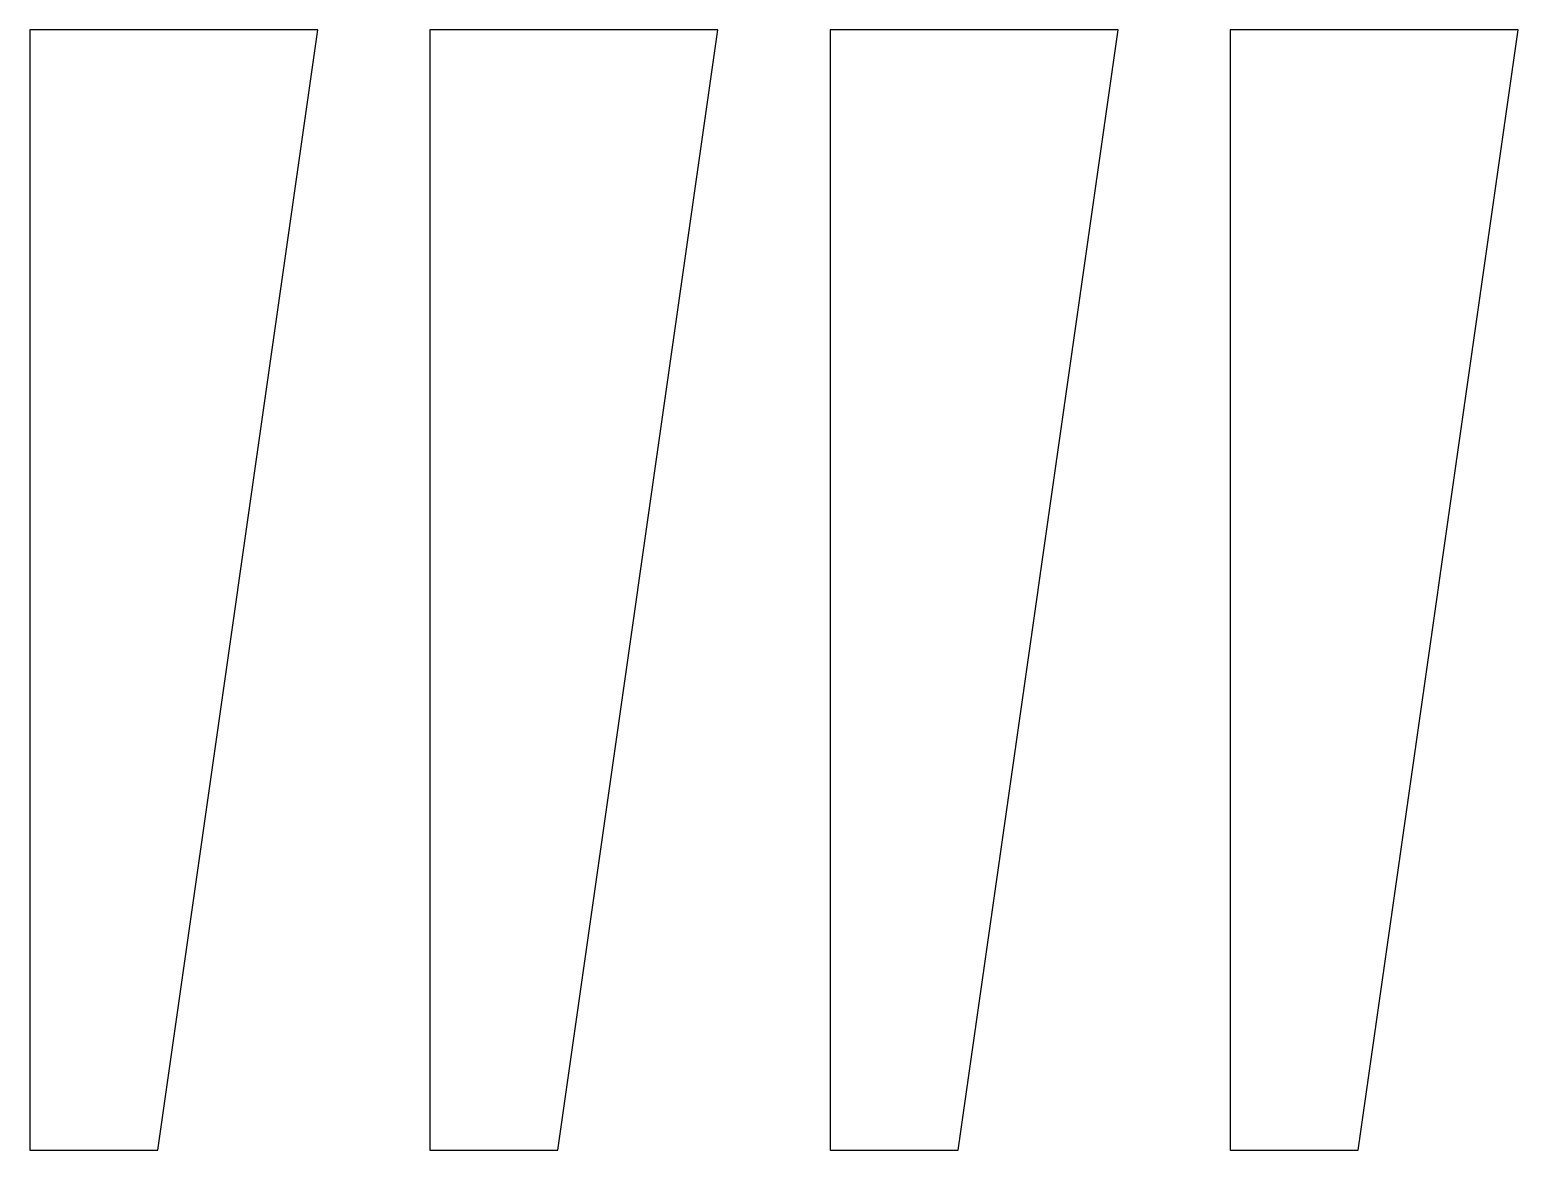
# Model space of a CAD drawing. Header units: millimetres. Extents: x 0 to 93, y 0 to 70.
import ezdxf

# ---------------------------------------------------------------- set-up
doc = ezdxf.new("R2010")
doc.units = ezdxf.units.MM
doc.layers.add('VAGAS', color=1, linetype='Continuous')

msp = doc.modelspace()

# ---------------------------------------------------------------- linework, layer by layer
at = {"layer": 'VAGAS'}
for points in [[(0, 0), (8, 0), (18, 70), (0, 70)], [(25, 0), (33, 0), (43, 70), (25, 70)], [(50, 0), (58, 0), (68, 70), (50, 70)], [(75, 0), (83, 0), (93, 70), (75, 70)]]:
    msp.add_lwpolyline(points, close=True, dxfattribs=at)

doc.saveas('drawing.dxf')
